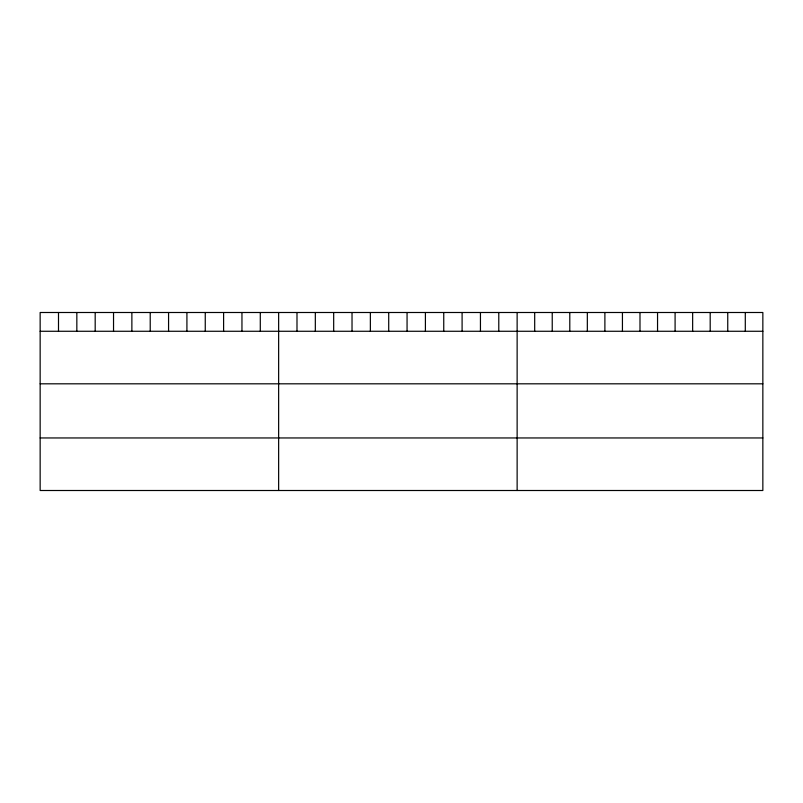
<?xml version="1.0" encoding="UTF-8"?>
<svg xmlns="http://www.w3.org/2000/svg" width="803" height="803" viewBox="0 0 803 803"><rect width="100%" height="100%" fill="white"/><g stroke="black" fill="none" stroke-linecap="round" stroke-linejoin="round"><path stroke-width="1.2" d="M762.85 331.268L762.85 490.503L40.15 490.503L40.15 312.497L762.85 312.497L762.85 331.268L40.15 331.268M40.15 383.814L762.85 383.814M40.15 437.956L762.85 437.956M745.294 312.497L745.294 331.268M727.749 312.497L727.749 331.268M710.193 312.497L710.193 331.268M692.648 312.497L692.648 331.268M675.092 312.497L675.092 331.268M657.547 312.497L657.547 331.268M639.991 312.497L639.991 331.268M622.435 312.497L622.435 331.268M604.89 312.497L604.89 331.268M587.334 312.497L587.334 331.268M569.789 312.497L569.789 331.268M552.233 312.497L552.233 331.268M534.688 312.497L534.688 331.268M517.132 312.497L517.132 490.503M498.783 312.497L498.783 331.268M480.445 312.497L480.445 331.268M462.096 312.497L462.096 331.268M443.748 312.497L443.748 331.268M425.409 312.497L425.409 331.268M407.061 312.497L407.061 331.268M388.712 312.497L388.712 331.268M370.364 312.497L370.364 331.268M352.025 312.497L352.025 331.268M333.677 312.497L333.677 331.268M315.328 312.497L315.328 331.268M296.99 312.497L296.99 331.268M278.641 312.497L278.641 490.503M260.292 312.497L260.292 331.268M241.954 312.497L241.954 331.268M223.605 312.497L223.605 331.268M205.257 312.497L205.257 331.268M186.918 312.497L186.918 331.268M168.57 312.497L168.57 331.268M150.221 312.497L150.221 331.268M131.873 312.497L131.873 331.268M113.534 312.497L113.534 331.268M95.186 312.497L95.186 331.268M76.837 312.497L76.837 331.268M58.499 312.497L58.499 331.268"/></g></svg>
